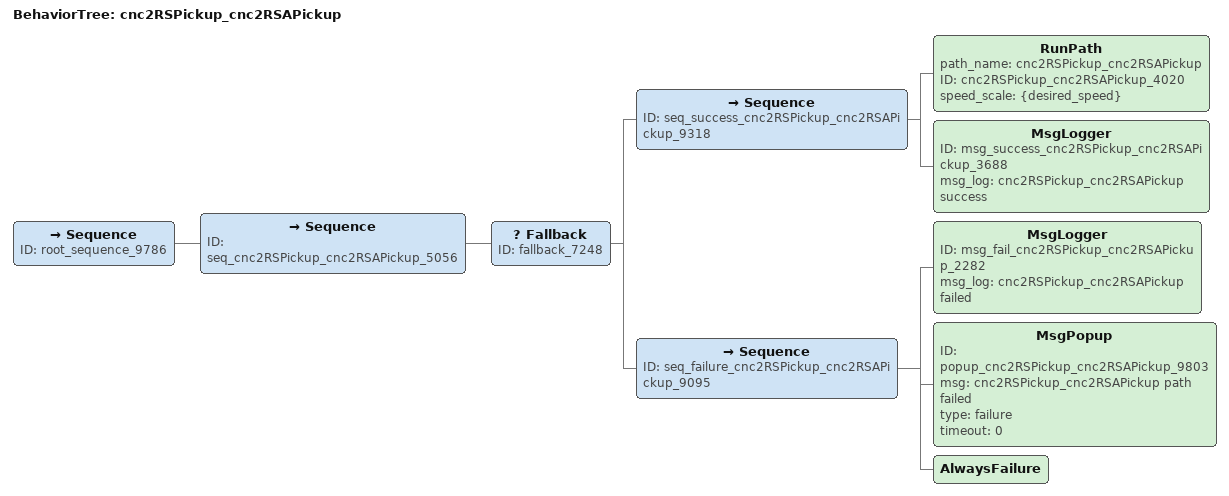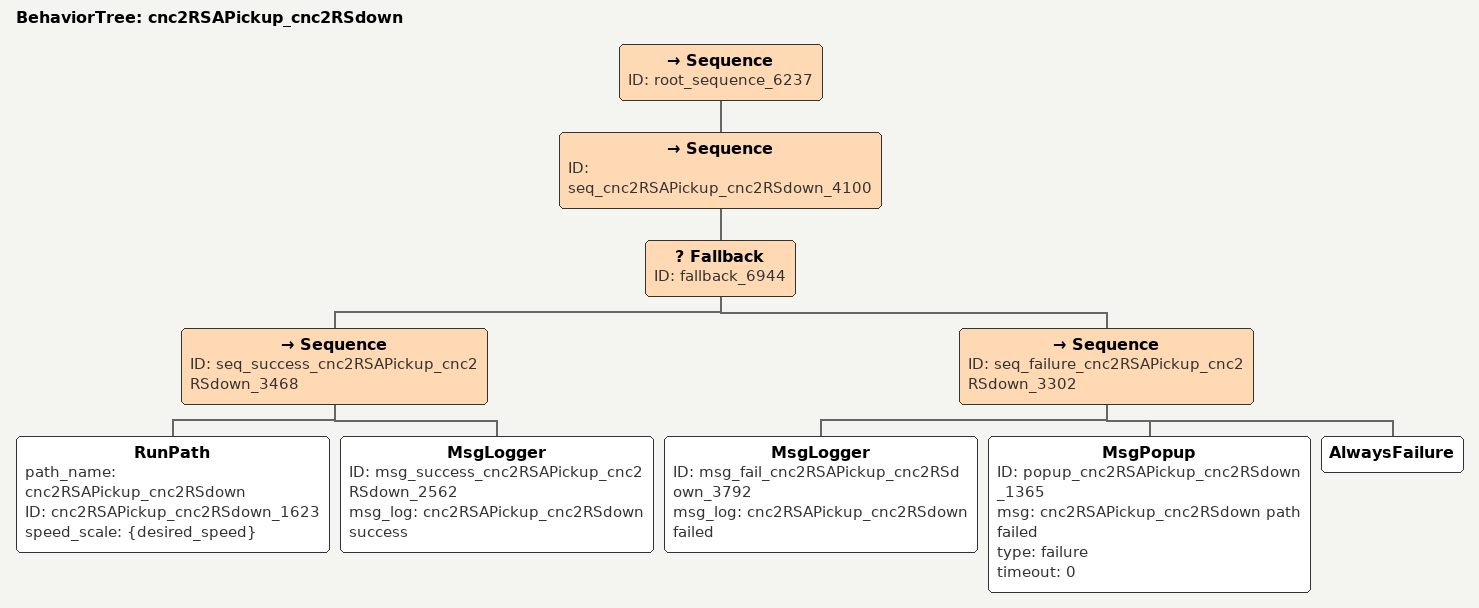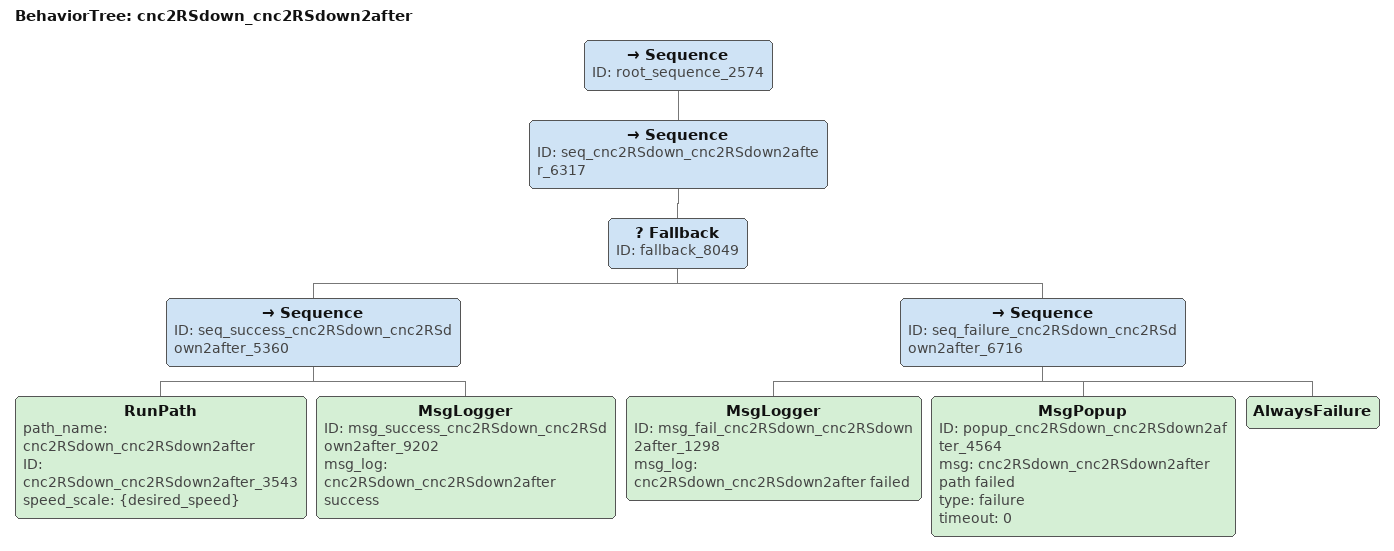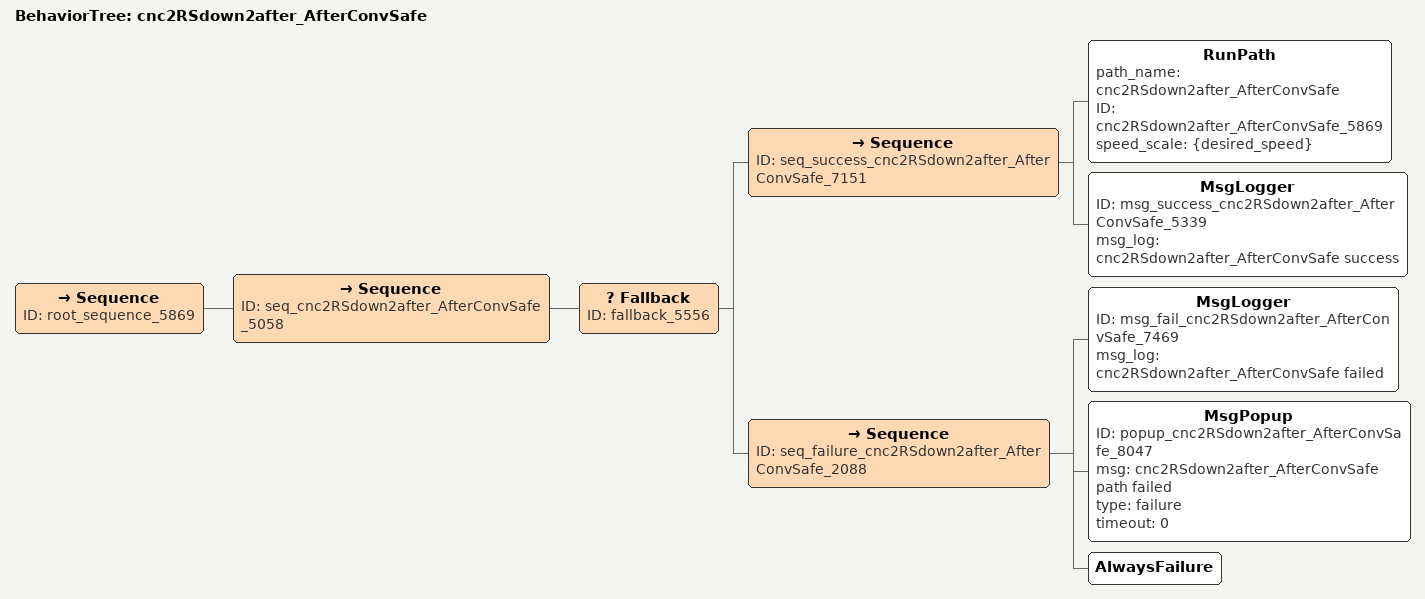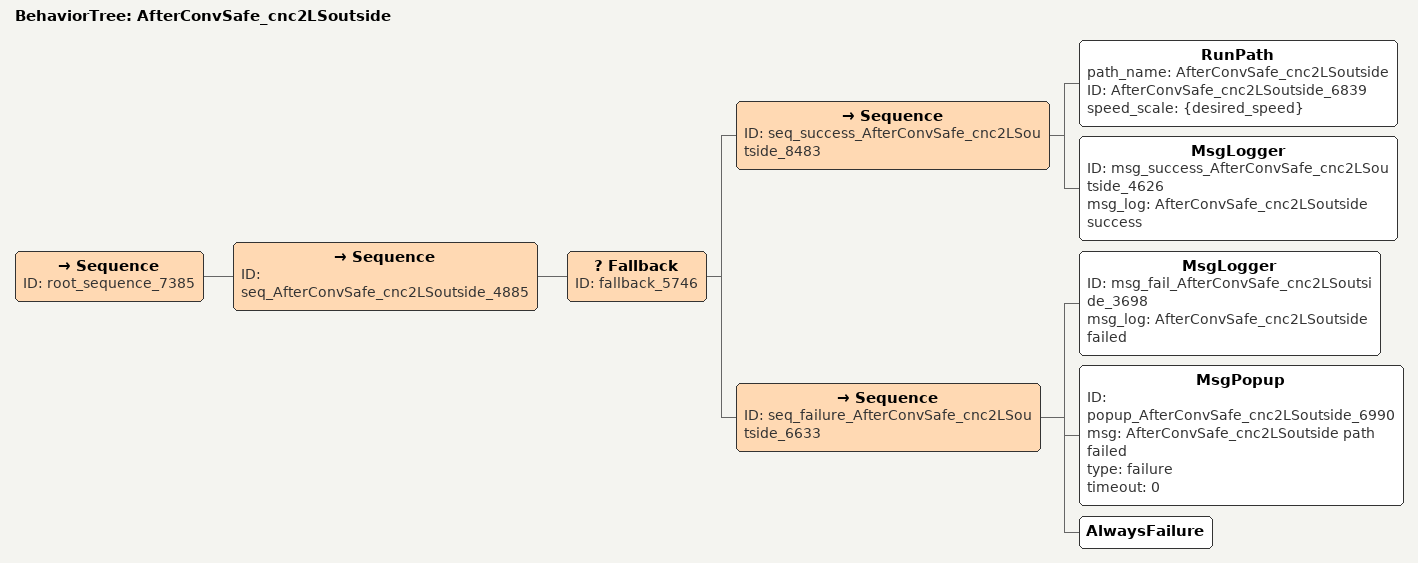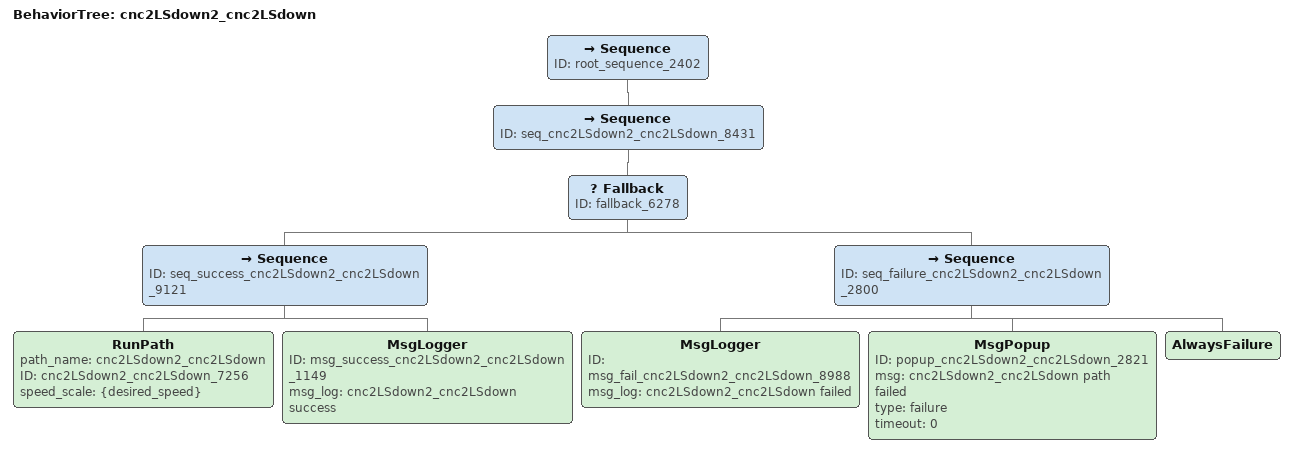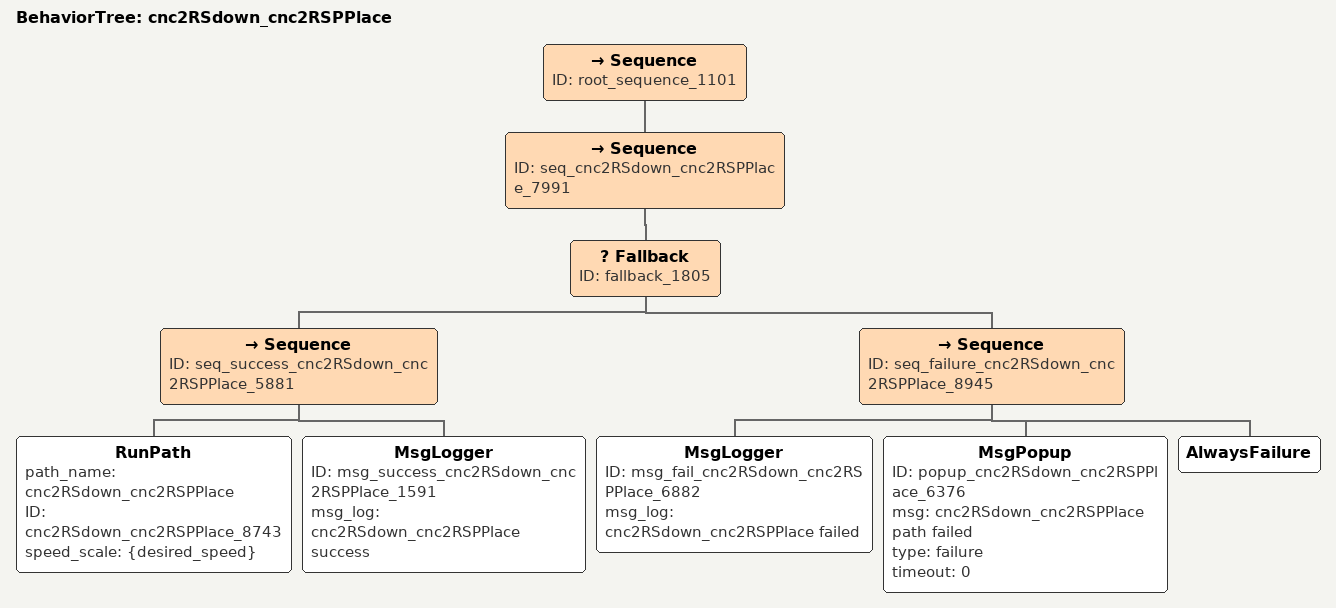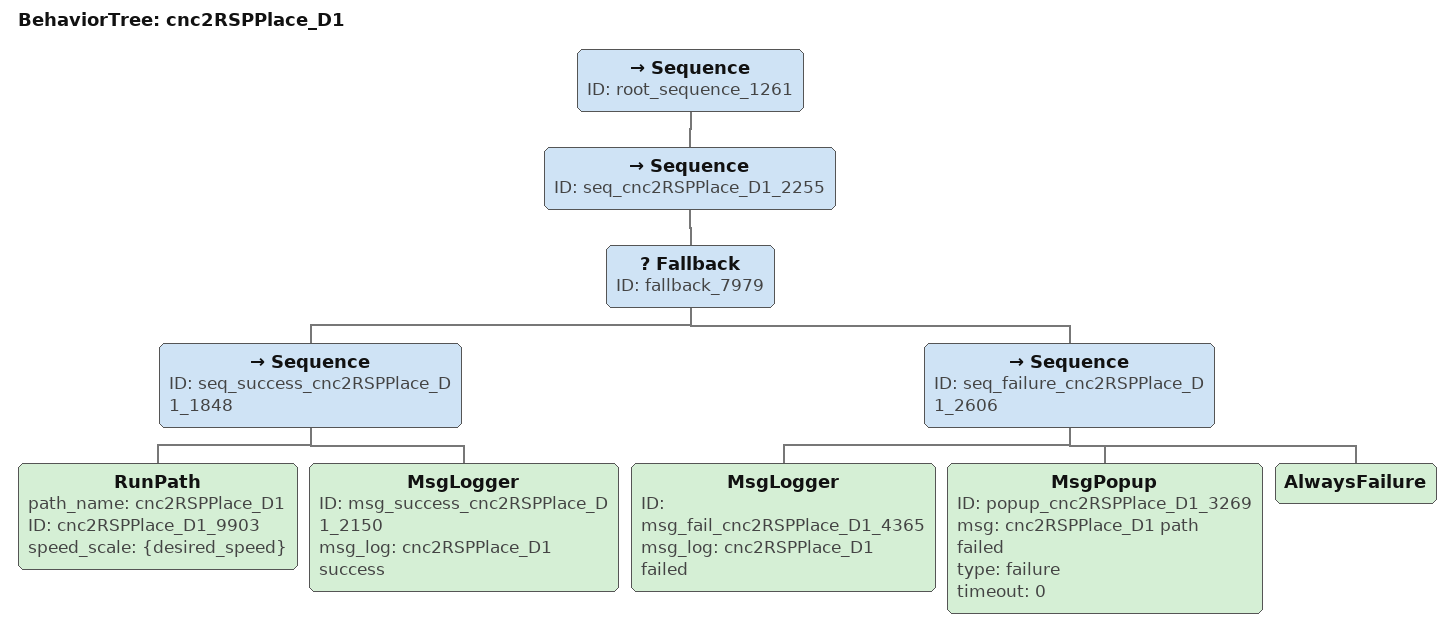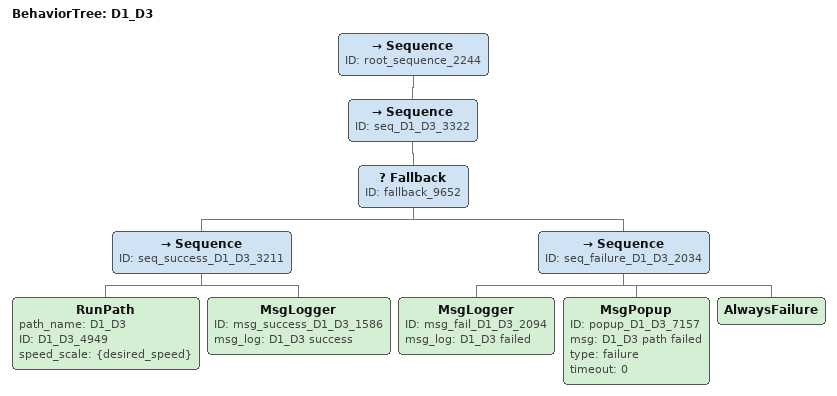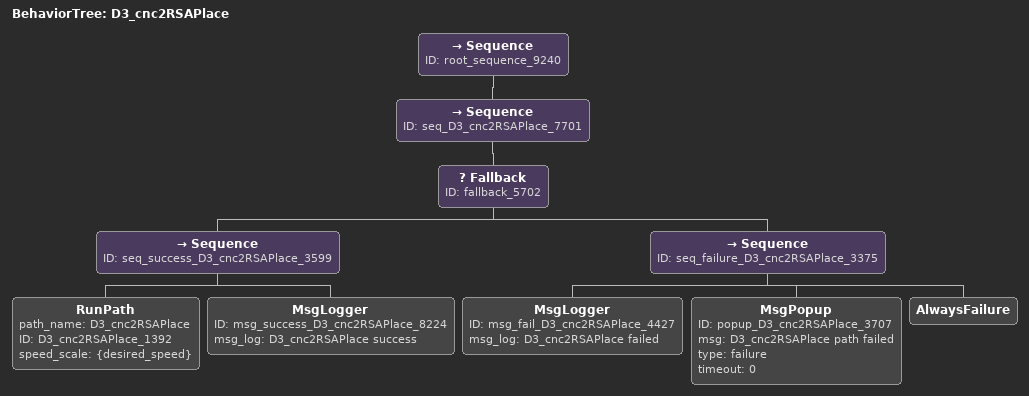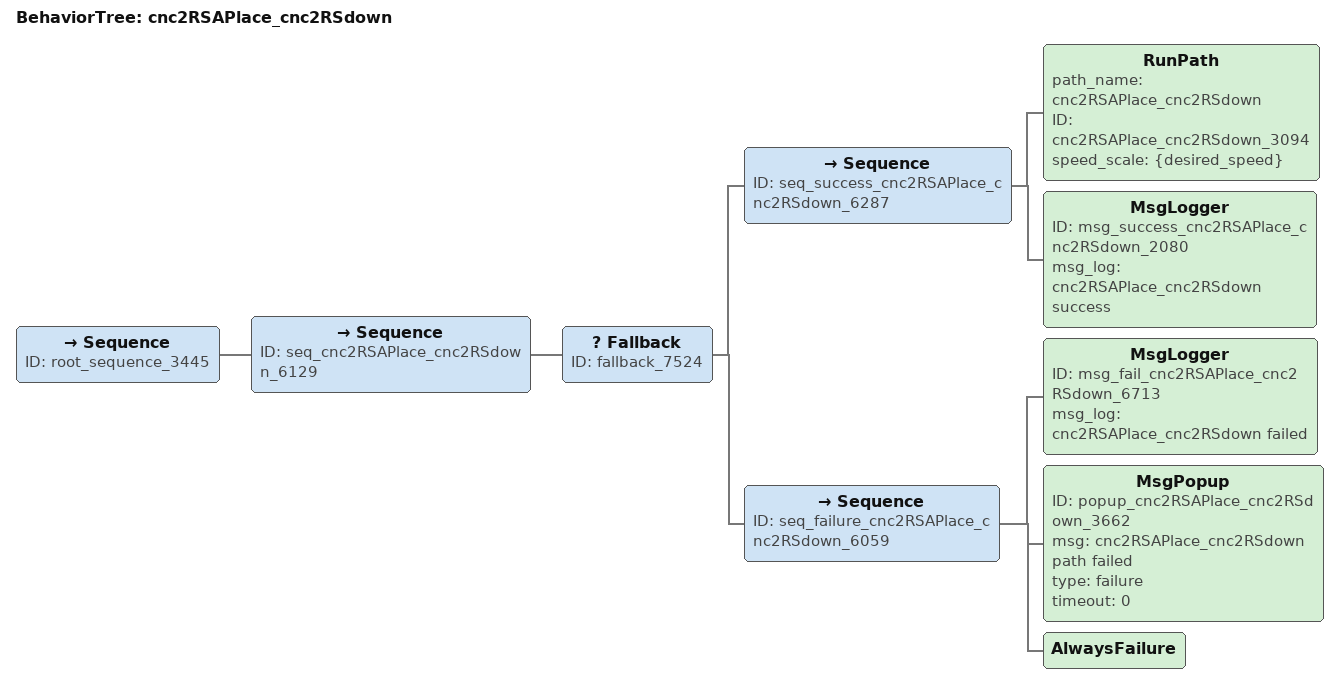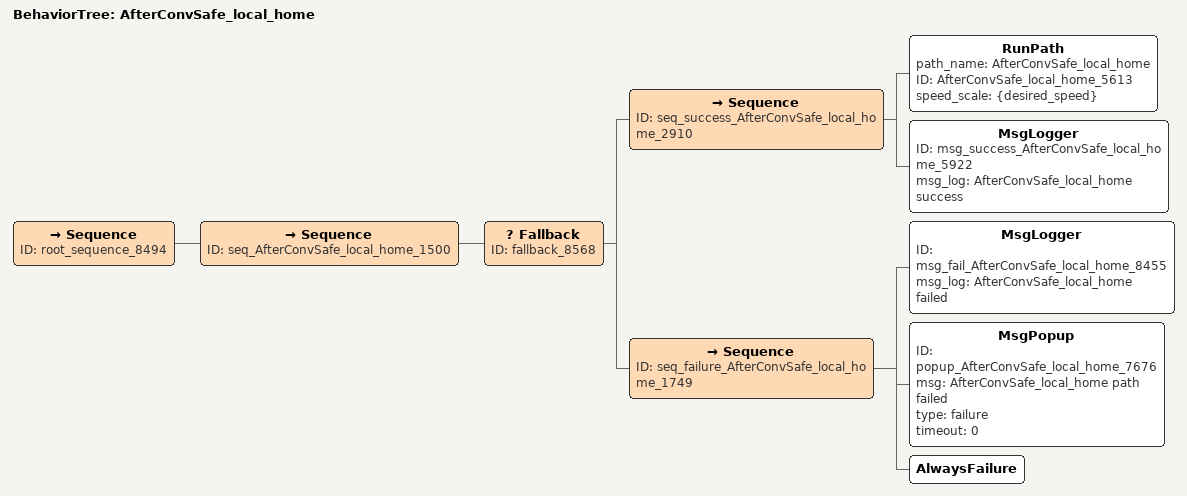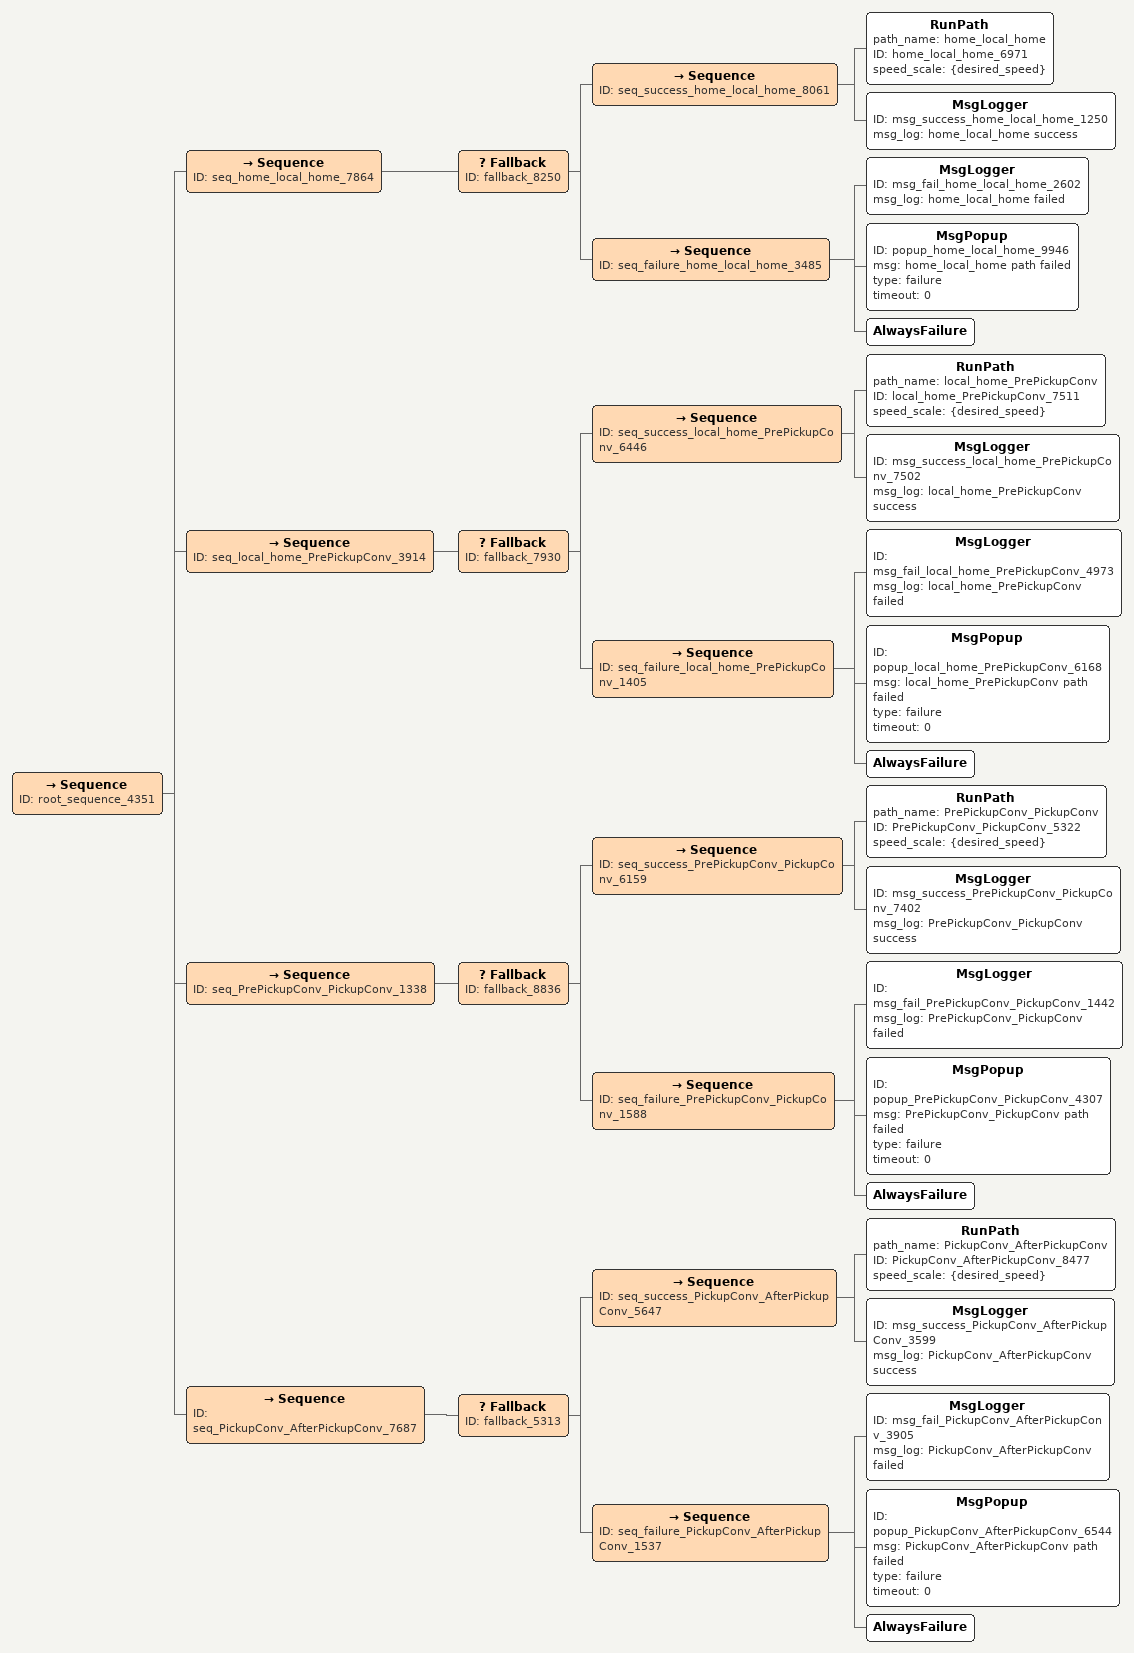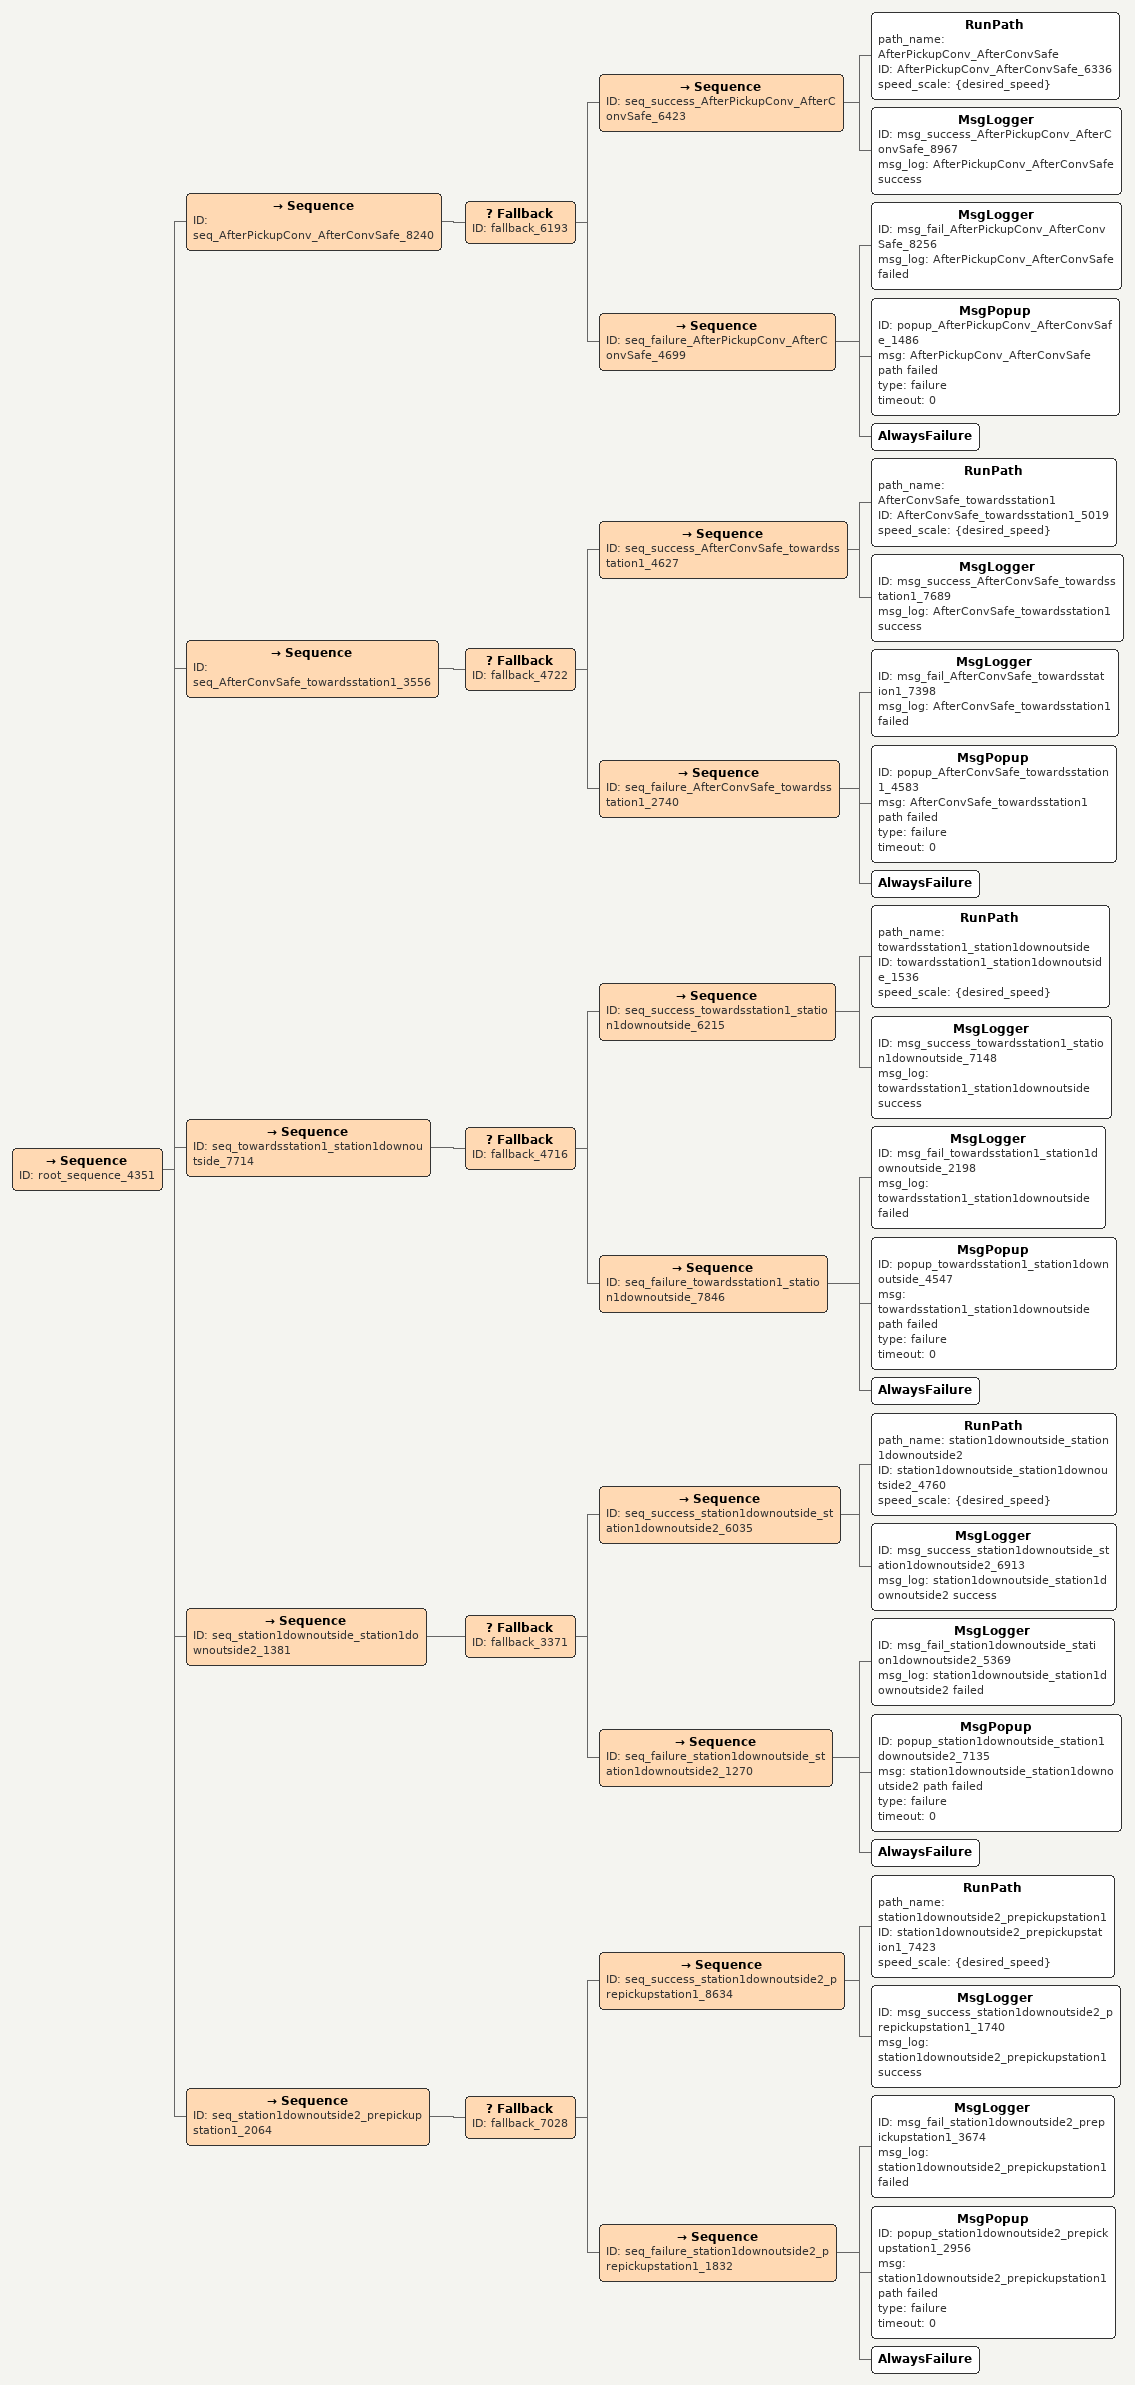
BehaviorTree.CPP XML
<BehaviorTree ID="cnc2RSPickup_cnc2RSAPickup" name="cnc2RSPickup_cnc2RSAPickup_7583">
    <Sequence ID="root_sequence_9786">
        <Sequence ID="seq_cnc2RSPickup_cnc2RSAPickup_5056">
            <Fallback ID="fallback_7248">
                <Sequence ID="seq_success_cnc2RSPickup_cnc2RSAPickup_9318">
                    <RunPath path_name="cnc2RSPickup_cnc2RSAPickup" ID="cnc2RSPickup_cnc2RSAPickup_4020" speed_scale="{desired_speed}"/>
                    <MsgLogger ID="msg_success_cnc2RSPickup_cnc2RSAPickup_3688" msg_log="cnc2RSPickup_cnc2RSAPickup success"/>
                </Sequence>
                <Sequence ID="seq_failure_cnc2RSPickup_cnc2RSAPickup_9095">
                    <MsgLogger ID="msg_fail_cnc2RSPickup_cnc2RSAPickup_2282" msg_log="cnc2RSPickup_cnc2RSAPickup failed"/>
                    <MsgPopup ID="popup_cnc2RSPickup_cnc2RSAPickup_9803" msg="cnc2RSPickup_cnc2RSAPickup path failed" type="failure" timeout="0"/>
                    <AlwaysFailure/>
                </Sequence>
            </Fallback>
        </Sequence>
    </Sequence>
</BehaviorTree>

<BehaviorTree ID="cnc2RSAPickup_cnc2RSdown" name="cnc2RSAPickup_cnc2RSdown_8830">
    <Sequence ID="root_sequence_6237">
        <Sequence ID="seq_cnc2RSAPickup_cnc2RSdown_4100">
            <Fallback ID="fallback_6944">
                <Sequence ID="seq_success_cnc2RSAPickup_cnc2RSdown_3468">
                    <RunPath path_name="cnc2RSAPickup_cnc2RSdown" ID="cnc2RSAPickup_cnc2RSdown_1623" speed_scale="{desired_speed}"/>
                    <MsgLogger ID="msg_success_cnc2RSAPickup_cnc2RSdown_2562" msg_log="cnc2RSAPickup_cnc2RSdown success"/>
                </Sequence>
                <Sequence ID="seq_failure_cnc2RSAPickup_cnc2RSdown_3302">
                    <MsgLogger ID="msg_fail_cnc2RSAPickup_cnc2RSdown_3792" msg_log="cnc2RSAPickup_cnc2RSdown failed"/>
                    <MsgPopup ID="popup_cnc2RSAPickup_cnc2RSdown_1365" msg="cnc2RSAPickup_cnc2RSdown path failed" type="failure" timeout="0"/>
                    <AlwaysFailure/>
                </Sequence>
            </Fallback>
        </Sequence>
    </Sequence>
</BehaviorTree>

<BehaviorTree ID="cnc2RSdown_cnc2RSdown2after" name="cnc2RSdown_cnc2RSdown2after_7170">
    <Sequence ID="root_sequence_2574">
        <Sequence ID="seq_cnc2RSdown_cnc2RSdown2after_6317">
            <Fallback ID="fallback_8049">
                <Sequence ID="seq_success_cnc2RSdown_cnc2RSdown2after_5360">
                    <RunPath path_name="cnc2RSdown_cnc2RSdown2after" ID="cnc2RSdown_cnc2RSdown2after_3543" speed_scale="{desired_speed}"/>
                    <MsgLogger ID="msg_success_cnc2RSdown_cnc2RSdown2after_9202" msg_log="cnc2RSdown_cnc2RSdown2after success"/>
                </Sequence>
                <Sequence ID="seq_failure_cnc2RSdown_cnc2RSdown2after_6716">
                    <MsgLogger ID="msg_fail_cnc2RSdown_cnc2RSdown2after_1298" msg_log="cnc2RSdown_cnc2RSdown2after failed"/>
                    <MsgPopup ID="popup_cnc2RSdown_cnc2RSdown2after_4564" msg="cnc2RSdown_cnc2RSdown2after path failed" type="failure" timeout="0"/>
                    <AlwaysFailure/>
                </Sequence>
            </Fallback>
        </Sequence>
    </Sequence>
</BehaviorTree>

<BehaviorTree ID="cnc2RSdown2after_AfterConvSafe" name="cnc2RSdown2after_AfterConvSafe_5234">
    <Sequence ID="root_sequence_5869">
        <Sequence ID="seq_cnc2RSdown2after_AfterConvSafe_5058">
            <Fallback ID="fallback_5556">
                <Sequence ID="seq_success_cnc2RSdown2after_AfterConvSafe_7151">
                    <RunPath path_name="cnc2RSdown2after_AfterConvSafe" ID="cnc2RSdown2after_AfterConvSafe_5869" speed_scale="{desired_speed}"/>
                    <MsgLogger ID="msg_success_cnc2RSdown2after_AfterConvSafe_5339" msg_log="cnc2RSdown2after_AfterConvSafe success"/>
                </Sequence>
                <Sequence ID="seq_failure_cnc2RSdown2after_AfterConvSafe_2088">
                    <MsgLogger ID="msg_fail_cnc2RSdown2after_AfterConvSafe_7469" msg_log="cnc2RSdown2after_AfterConvSafe failed"/>
                    <MsgPopup ID="popup_cnc2RSdown2after_AfterConvSafe_8047" msg="cnc2RSdown2after_AfterConvSafe path failed" type="failure" timeout="0"/>
                    <AlwaysFailure/>
                </Sequence>
            </Fallback>
        </Sequence>
    </Sequence>
</BehaviorTree>

<BehaviorTree ID="AfterConvSafe_cnc2LSoutside" name="AfterConvSafe_cnc2LSoutside_1591">
    <Sequence ID="root_sequence_7385">
        <Sequence ID="seq_AfterConvSafe_cnc2LSoutside_4885">
            <Fallback ID="fallback_5746">
                <Sequence ID="seq_success_AfterConvSafe_cnc2LSoutside_8483">
                    <RunPath path_name="AfterConvSafe_cnc2LSoutside" ID="AfterConvSafe_cnc2LSoutside_6839" speed_scale="{desired_speed}"/>
                    <MsgLogger ID="msg_success_AfterConvSafe_cnc2LSoutside_4626" msg_log="AfterConvSafe_cnc2LSoutside success"/>
                </Sequence>
                <Sequence ID="seq_failure_AfterConvSafe_cnc2LSoutside_6633">
                    <MsgLogger ID="msg_fail_AfterConvSafe_cnc2LSoutside_3698" msg_log="AfterConvSafe_cnc2LSoutside failed"/>
                    <MsgPopup ID="popup_AfterConvSafe_cnc2LSoutside_6990" msg="AfterConvSafe_cnc2LSoutside path failed" type="failure" timeout="0"/>
                    <AlwaysFailure/>
                </Sequence>
            </Fallback>
        </Sequence>
    </Sequence>
</BehaviorTree>

<BehaviorTree ID="cnc2LSdown2_cnc2LSdown" name="cnc2LSdown2_cnc2LSdown_4884">
    <Sequence ID="root_sequence_2402">
        <Sequence ID="seq_cnc2LSdown2_cnc2LSdown_8431">
            <Fallback ID="fallback_6278">
                <Sequence ID="seq_success_cnc2LSdown2_cnc2LSdown_9121">
                    <RunPath path_name="cnc2LSdown2_cnc2LSdown" ID="cnc2LSdown2_cnc2LSdown_7256" speed_scale="{desired_speed}"/>
                    <MsgLogger ID="msg_success_cnc2LSdown2_cnc2LSdown_1149" msg_log="cnc2LSdown2_cnc2LSdown success"/>
                </Sequence>
                <Sequence ID="seq_failure_cnc2LSdown2_cnc2LSdown_2800">
                    <MsgLogger ID="msg_fail_cnc2LSdown2_cnc2LSdown_8988" msg_log="cnc2LSdown2_cnc2LSdown failed"/>
                    <MsgPopup ID="popup_cnc2LSdown2_cnc2LSdown_2821" msg="cnc2LSdown2_cnc2LSdown path failed" type="failure" timeout="0"/>
                    <AlwaysFailure/>
                </Sequence>
            </Fallback>
        </Sequence>
    </Sequence>
</BehaviorTree>

<BehaviorTree ID="cnc2RSdown_cnc2RSPPlace" name="cnc2RSdown_cnc2RSPPlace_3998">
    <Sequence ID="root_sequence_1101">
        <Sequence ID="seq_cnc2RSdown_cnc2RSPPlace_7991">
            <Fallback ID="fallback_1805">
                <Sequence ID="seq_success_cnc2RSdown_cnc2RSPPlace_5881">
                    <RunPath path_name="cnc2RSdown_cnc2RSPPlace" ID="cnc2RSdown_cnc2RSPPlace_8743" speed_scale="{desired_speed}"/>
                    <MsgLogger ID="msg_success_cnc2RSdown_cnc2RSPPlace_1591" msg_log="cnc2RSdown_cnc2RSPPlace success"/>
                </Sequence>
                <Sequence ID="seq_failure_cnc2RSdown_cnc2RSPPlace_8945">
                    <MsgLogger ID="msg_fail_cnc2RSdown_cnc2RSPPlace_6882" msg_log="cnc2RSdown_cnc2RSPPlace failed"/>
                    <MsgPopup ID="popup_cnc2RSdown_cnc2RSPPlace_6376" msg="cnc2RSdown_cnc2RSPPlace path failed" type="failure" timeout="0"/>
                    <AlwaysFailure/>
                </Sequence>
            </Fallback>
        </Sequence>
    </Sequence>
</BehaviorTree>

<BehaviorTree ID="cnc2RSPPlace_D1" name="cnc2RSPPlace_D1_6480">
    <Sequence ID="root_sequence_1261">
        <Sequence ID="seq_cnc2RSPPlace_D1_2255">
            <Fallback ID="fallback_7979">
                <Sequence ID="seq_success_cnc2RSPPlace_D1_1848">
                    <RunPath path_name="cnc2RSPPlace_D1" ID="cnc2RSPPlace_D1_9903" speed_scale="{desired_speed}"/>
                    <MsgLogger ID="msg_success_cnc2RSPPlace_D1_2150" msg_log="cnc2RSPPlace_D1 success"/>
                </Sequence>
                <Sequence ID="seq_failure_cnc2RSPPlace_D1_2606">
                    <MsgLogger ID="msg_fail_cnc2RSPPlace_D1_4365" msg_log="cnc2RSPPlace_D1 failed"/>
                    <MsgPopup ID="popup_cnc2RSPPlace_D1_3269" msg="cnc2RSPPlace_D1 path failed" type="failure" timeout="0"/>
                    <AlwaysFailure/>
                </Sequence>
            </Fallback>
        </Sequence>
    </Sequence>
</BehaviorTree>

<BehaviorTree ID="D1_D3" name="D1_D3_4776">
    <Sequence ID="root_sequence_2244">
        <Sequence ID="seq_D1_D3_3322">
            <Fallback ID="fallback_9652">
                <Sequence ID="seq_success_D1_D3_3211">
                    <RunPath path_name="D1_D3" ID="D1_D3_4949" speed_scale="{desired_speed}"/>
                    <MsgLogger ID="msg_success_D1_D3_1586" msg_log="D1_D3 success"/>
                </Sequence>
                <Sequence ID="seq_failure_D1_D3_2034">
                    <MsgLogger ID="msg_fail_D1_D3_2094" msg_log="D1_D3 failed"/>
                    <MsgPopup ID="popup_D1_D3_7157" msg="D1_D3 path failed" type="failure" timeout="0"/>
                    <AlwaysFailure/>
                </Sequence>
            </Fallback>
        </Sequence>
    </Sequence>
</BehaviorTree>

<BehaviorTree ID="D3_cnc2RSAPlace" name="D3_cnc2RSAPlace_4738">
    <Sequence ID="root_sequence_9240">
        <Sequence ID="seq_D3_cnc2RSAPlace_7701">
            <Fallback ID="fallback_5702">
                <Sequence ID="seq_success_D3_cnc2RSAPlace_3599">
                    <RunPath path_name="D3_cnc2RSAPlace" ID="D3_cnc2RSAPlace_1392" speed_scale="{desired_speed}"/>
                    <MsgLogger ID="msg_success_D3_cnc2RSAPlace_8224" msg_log="D3_cnc2RSAPlace success"/>
                </Sequence>
                <Sequence ID="seq_failure_D3_cnc2RSAPlace_3375">
                    <MsgLogger ID="msg_fail_D3_cnc2RSAPlace_4427" msg_log="D3_cnc2RSAPlace failed"/>
                    <MsgPopup ID="popup_D3_cnc2RSAPlace_3707" msg="D3_cnc2RSAPlace path failed" type="failure" timeout="0"/>
                    <AlwaysFailure/>
                </Sequence>
            </Fallback>
        </Sequence>
    </Sequence>
</BehaviorTree>

<BehaviorTree ID="cnc2RSAPlace_cnc2RSdown" name="cnc2RSAPlace_cnc2RSdown_6041">
    <Sequence ID="root_sequence_3445">
        <Sequence ID="seq_cnc2RSAPlace_cnc2RSdown_6129">
            <Fallback ID="fallback_7524">
                <Sequence ID="seq_success_cnc2RSAPlace_cnc2RSdown_6287">
                    <RunPath path_name="cnc2RSAPlace_cnc2RSdown" ID="cnc2RSAPlace_cnc2RSdown_3094" speed_scale="{desired_speed}"/>
                    <MsgLogger ID="msg_success_cnc2RSAPlace_cnc2RSdown_2080" msg_log="cnc2RSAPlace_cnc2RSdown success"/>
                </Sequence>
                <Sequence ID="seq_failure_cnc2RSAPlace_cnc2RSdown_6059">
                    <MsgLogger ID="msg_fail_cnc2RSAPlace_cnc2RSdown_6713" msg_log="cnc2RSAPlace_cnc2RSdown failed"/>
                    <MsgPopup ID="popup_cnc2RSAPlace_cnc2RSdown_3662" msg="cnc2RSAPlace_cnc2RSdown path failed" type="failure" timeout="0"/>
                    <AlwaysFailure/>
                </Sequence>
            </Fallback>
        </Sequence>
    </Sequence>
</BehaviorTree>

<BehaviorTree ID="AfterConvSafe_local_home" name="AfterConvSafe_local_home_9782">
    <Sequence ID="root_sequence_8494">
        <Sequence ID="seq_AfterConvSafe_local_home_1500">
            <Fallback ID="fallback_8568">
                <Sequence ID="seq_success_AfterConvSafe_local_home_2910">
                    <RunPath path_name="AfterConvSafe_local_home" ID="AfterConvSafe_local_home_5613" speed_scale="{desired_speed}"/>
                    <MsgLogger ID="msg_success_AfterConvSafe_local_home_5922" msg_log="AfterConvSafe_local_home success"/>
                </Sequence>
                <Sequence ID="seq_failure_AfterConvSafe_local_home_1749">
                    <MsgLogger ID="msg_fail_AfterConvSafe_local_home_8455" msg_log="AfterConvSafe_local_home failed"/>
                    <MsgPopup ID="popup_AfterConvSafe_local_home_7676" msg="AfterConvSafe_local_home path failed" type="failure" timeout="0"/>
                    <AlwaysFailure/>
                </Sequence>
            </Fallback>
        </Sequence>
    </Sequence>
</BehaviorTree>

<Sequence ID="root_sequence_4351">
    <Sequence ID="seq_home_local_home_7864">
        <Fallback ID="fallback_8250">
            <Sequence ID="seq_success_home_local_home_8061">
                <RunPath path_name="home_local_home" ID="home_local_home_6971" speed_scale="{desired_speed}"/>
                <MsgLogger ID="msg_success_home_local_home_1250" msg_log="home_local_home success"/>
            </Sequence>
            <Sequence ID="seq_failure_home_local_home_3485">
                <MsgLogger ID="msg_fail_home_local_home_2602" msg_log="home_local_home failed"/>
                <MsgPopup ID="popup_home_local_home_9946" msg="home_local_home path failed" type="failure" timeout="0"/>
                <AlwaysFailure/>
            </Sequence>
        </Fallback>
    </Sequence>
    <Sequence ID="seq_local_home_PrePickupConv_3914">
        <Fallback ID="fallback_7930">
            <Sequence ID="seq_success_local_home_PrePickupConv_6446">
                <RunPath path_name="local_home_PrePickupConv" ID="local_home_PrePickupConv_7511" speed_scale="{desired_speed}"/>
                <MsgLogger ID="msg_success_local_home_PrePickupConv_7502" msg_log="local_home_PrePickupConv success"/>
            </Sequence>
            <Sequence ID="seq_failure_local_home_PrePickupConv_1405">
                <MsgLogger ID="msg_fail_local_home_PrePickupConv_4973" msg_log="local_home_PrePickupConv failed"/>
                <MsgPopup ID="popup_local_home_PrePickupConv_6168" msg="local_home_PrePickupConv path failed" type="failure" timeout="0"/>
                <AlwaysFailure/>
            </Sequence>
        </Fallback>
    </Sequence>
    <Sequence ID="seq_PrePickupConv_PickupConv_1338">
        <Fallback ID="fallback_8836">
            <Sequence ID="seq_success_PrePickupConv_PickupConv_6159">
                <RunPath path_name="PrePickupConv_PickupConv" ID="PrePickupConv_PickupConv_5322" speed_scale="{desired_speed}"/>
                <MsgLogger ID="msg_success_PrePickupConv_PickupConv_7402" msg_log="PrePickupConv_PickupConv success"/>
            </Sequence>
            <Sequence ID="seq_failure_PrePickupConv_PickupConv_1588">
                <MsgLogger ID="msg_fail_PrePickupConv_PickupConv_1442" msg_log="PrePickupConv_PickupConv failed"/>
                <MsgPopup ID="popup_PrePickupConv_PickupConv_4307" msg="PrePickupConv_PickupConv path failed" type="failure" timeout="0"/>
                <AlwaysFailure/>
            </Sequence>
        </Fallback>
    </Sequence>
    <Sequence ID="seq_PickupConv_AfterPickupConv_7687">
        <Fallback ID="fallback_5313">
            <Sequence ID="seq_success_PickupConv_AfterPickupConv_5647">
                <RunPath path_name="PickupConv_AfterPickupConv" ID="PickupConv_AfterPickupConv_8477" speed_scale="{desired_speed}"/>
                <MsgLogger ID="msg_success_PickupConv_AfterPickupConv_3599" msg_log="PickupConv_AfterPickupConv success"/>
            </Sequence>
            <Sequence ID="seq_failure_PickupConv_AfterPickupConv_1537">
                <MsgLogger ID="msg_fail_PickupConv_AfterPickupConv_3905" msg_log="PickupConv_AfterPickupConv failed"/>
                <MsgPopup ID="popup_PickupConv_AfterPickupConv_6544" msg="PickupConv_AfterPickupConv path failed" type="failure" timeout="0"/>
                <AlwaysFailure/>
            </Sequence>
        </Fallback>
    </Sequence>
</Sequence>

<Sequence ID="root_sequence_4351">
    <Sequence ID="seq_AfterPickupConv_AfterConvSafe_8240">
        <Fallback ID="fallback_6193">
            <Sequence ID="seq_success_AfterPickupConv_AfterConvSafe_6423">
                <RunPath path_name="AfterPickupConv_AfterConvSafe" ID="AfterPickupConv_AfterConvSafe_6336" speed_scale="{desired_speed}"/>
                <MsgLogger ID="msg_success_AfterPickupConv_AfterConvSafe_8967" msg_log="AfterPickupConv_AfterConvSafe success"/>
            </Sequence>
            <Sequence ID="seq_failure_AfterPickupConv_AfterConvSafe_4699">
                <MsgLogger ID="msg_fail_AfterPickupConv_AfterConvSafe_8256" msg_log="AfterPickupConv_AfterConvSafe failed"/>
                <MsgPopup ID="popup_AfterPickupConv_AfterConvSafe_1486" msg="AfterPickupConv_AfterConvSafe path failed" type="failure" timeout="0"/>
                <AlwaysFailure/>
            </Sequence>
        </Fallback>
    </Sequence>
    <Sequence ID="seq_AfterConvSafe_towardsstation1_3556">
        <Fallback ID="fallback_4722">
            <Sequence ID="seq_success_AfterConvSafe_towardsstation1_4627">
                <RunPath path_name="AfterConvSafe_towardsstation1" ID="AfterConvSafe_towardsstation1_5019" speed_scale="{desired_speed}"/>
                <MsgLogger ID="msg_success_AfterConvSafe_towardsstation1_7689" msg_log="AfterConvSafe_towardsstation1 success"/>
            </Sequence>
            <Sequence ID="seq_failure_AfterConvSafe_towardsstation1_2740">
                <MsgLogger ID="msg_fail_AfterConvSafe_towardsstation1_7398" msg_log="AfterConvSafe_towardsstation1 failed"/>
                <MsgPopup ID="popup_AfterConvSafe_towardsstation1_4583" msg="AfterConvSafe_towardsstation1 path failed" type="failure" timeout="0"/>
                <AlwaysFailure/>
            </Sequence>
        </Fallback>
    </Sequence>
    <Sequence ID="seq_towardsstation1_station1downoutside_7714">
        <Fallback ID="fallback_4716">
            <Sequence ID="seq_success_towardsstation1_station1downoutside_6215">
                <RunPath path_name="towardsstation1_station1downoutside" ID="towardsstation1_station1downoutside_1536" speed_scale="{desired_speed}"/>
                <MsgLogger ID="msg_success_towardsstation1_station1downoutside_7148" msg_log="towardsstation1_station1downoutside success"/>
            </Sequence>
            <Sequence ID="seq_failure_towardsstation1_station1downoutside_7846">
                <MsgLogger ID="msg_fail_towardsstation1_station1downoutside_2198" msg_log="towardsstation1_station1downoutside failed"/>
                <MsgPopup ID="popup_towardsstation1_station1downoutside_4547" msg="towardsstation1_station1downoutside path failed" type="failure" timeout="0"/>
                <AlwaysFailure/>
            </Sequence>
        </Fallback>
    </Sequence>
    <Sequence ID="seq_station1downoutside_station1downoutside2_1381">
        <Fallback ID="fallback_3371">
            <Sequence ID="seq_success_station1downoutside_station1downoutside2_6035">
                <RunPath path_name="station1downoutside_station1downoutside2" ID="station1downoutside_station1downoutside2_4760" speed_scale="{desired_speed}"/>
                <MsgLogger ID="msg_success_station1downoutside_station1downoutside2_6913" msg_log="station1downoutside_station1downoutside2 success"/>
            </Sequence>
            <Sequence ID="seq_failure_station1downoutside_station1downoutside2_1270">
                <MsgLogger ID="msg_fail_station1downoutside_station1downoutside2_5369" msg_log="station1downoutside_station1downoutside2 failed"/>
                <MsgPopup ID="popup_station1downoutside_station1downoutside2_7135" msg="station1downoutside_station1downoutside2 path failed" type="failure" timeout="0"/>
                <AlwaysFailure/>
            </Sequence>
        </Fallback>
    </Sequence>
    <Sequence ID="seq_station1downoutside2_prepickupstation1_2064">
        <Fallback ID="fallback_7028">
            <Sequence ID="seq_success_station1downoutside2_prepickupstation1_8634">
                <RunPath path_name="station1downoutside2_prepickupstation1" ID="station1downoutside2_prepickupstation1_7423" speed_scale="{desired_speed}"/>
                <MsgLogger ID="msg_success_station1downoutside2_prepickupstation1_1740" msg_log="station1downoutside2_prepickupstation1 success"/>
            </Sequence>
            <Sequence ID="seq_failure_station1downoutside2_prepickupstation1_1832">
                <MsgLogger ID="msg_fail_station1downoutside2_prepickupstation1_3674" msg_log="station1downoutside2_prepickupstation1 failed"/>
                <MsgPopup ID="popup_station1downoutside2_prepickupstation1_2956" msg="station1downoutside2_prepickupstation1 path failed" type="failure" timeout="0"/>
                <AlwaysFailure/>
            </Sequence>
        </Fallback>
    </Sequence>
</Sequence>
